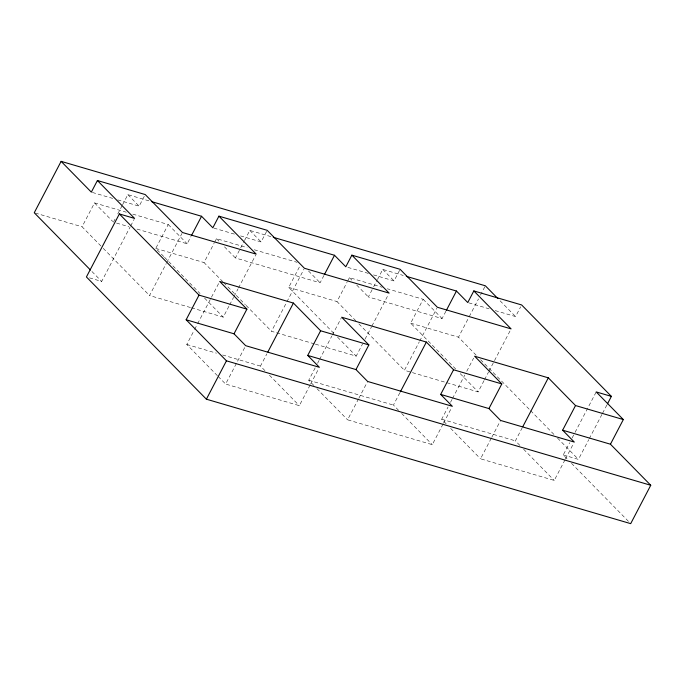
<?xml version="1.0" encoding="UTF-8"?>
<svg xmlns="http://www.w3.org/2000/svg" width="685" height="685" viewBox="0 0 685 685"><rect width="100%" height="100%" fill="white"/><g stroke="black" fill="none" stroke-linecap="round" stroke-linejoin="round"><path stroke-width="0.51" stroke-dasharray="3.42 2.57" d="M100.978 246.052L82.054 226.778L94.539 202.906L126.271 212.213M113.453 222.18L115.371 218.506M117.769 213.925L122.093 205.663M122.572 204.746L127.847 194.651L149.347 200.962M117.777 199.9L139.141 206.168L145.211 194.549M89.461 277.853L101.663 281.432L130.176 226.881M130.672 225.939L134.114 219.363M163.775 256.55L155.769 248.398L168.245 224.526L131.392 213.72M190.481 307.531L149.527 295.518L166.249 263.537M166.738 262.595L181.979 233.439M137 229.09L187.168 243.8L191.004 236.462M222.933 281.818L204.019 262.552L214.097 243.269M214.576 242.353L216.494 238.68L247.114 247.653M217.402 375.68L186.765 344.469L194.146 330.358M194.634 329.416L197.092 324.716M197.588 323.774L219.217 282.391M323.954 275.456L320.118 282.794L235.409 257.954L240.212 248.775M240.692 247.859L244.048 241.437M244.528 240.521L249.802 230.425L271.234 236.71M240.563 235.914L261.096 241.933L267.176 230.314M191.5 307.83L223.242 317.138L229.141 305.852M229.629 304.911L233.568 297.384M234.056 296.442L237.986 288.924M238.483 287.983L255.693 255.06M310.091 385.081L299.328 405.666L225.622 384.054L245.684 345.685M333.783 333.304L288.719 287.392L299.756 266.277M314.346 343.861L271.491 331.283L303.934 269.214M264.958 370.653L260.48 366.081L266.867 353.854M355.883 320.82L336.969 301.546L347.047 282.263M347.526 281.347L349.444 277.673L382.204 287.28M313.953 385.561L308.729 380.235L315.605 367.066M317.575 363.307L319.047 360.49M319.544 359.548L331.831 336.035M332.328 335.093L341.173 318.165M310.588 384.148L318.902 368.239M445.909 311.23L442.073 318.568L368.367 296.947L373.162 287.768M373.642 286.852L376.998 280.43M377.478 279.514L382.752 269.419L403.225 275.43M373.522 274.908L394.046 280.927L399.655 270.207M315.365 344.161L356.191 356.132L362.579 343.904M365.036 339.203L371.433 326.976M371.921 326.034L388.147 294.995M443.049 424.075L432.286 444.668L347.578 419.819L358.341 399.235M358.829 398.302L367.639 381.451M455.739 369.069L410.675 323.166L423.159 299.294L387.325 288.779M484.047 380.62L478.147 391.906L404.441 370.285L419.186 342.063M419.682 341.13L436.893 308.207M398.661 410.409L393.43 405.083L399.817 392.856M476.169 355.207L458.479 337.183L468.746 317.557M469.234 316.624L478.515 298.874M480.468 295.132L484.86 286.724M446.158 423.801L441.679 419.229L448.067 407.001M450.524 402.3L452.006 399.483M452.494 398.542L464.79 375.029M466.75 371.261L473.635 358.101M443.537 423.142L451.852 407.233M495.221 310.605L515.565 316.573L520.703 306.743M484.543 379.678L488.474 372.152M488.962 371.21L510.599 329.827M565.005 459.849L554.242 480.433L480.528 458.813L491.291 438.229M491.787 437.295L500.589 420.453M519.872 445.421L515.385 440.849L522.27 427.68M567.009 458.762L563.258 454.943L569.655 442.715M572.112 438.015L574.569 433.305M575.058 432.372L596.207 391.923M565.493 458.916L573.319 443.94M563.258 454.943L578.44 459.395L588.766 439.642M589.254 438.7L602.038 414.245M602.535 413.312L606.953 404.844M92.347 192.442L112.691 198.41M213.874 228.088L234.407 234.107M347.852 267.381L368.384 273.401M468.78 302.847L489.116 308.815M254.255 249.751L297.119 262.321M116.527 223.079L128.814 226.684M35.269 213.052L82.054 226.778M155.769 248.398L204.019 262.552M288.719 287.392L336.969 301.546M410.675 323.166L458.479 337.183M186.765 344.469L216.46 353.177M222.599 354.976L260.48 366.081M308.729 380.235L393.43 405.083M441.679 419.229L515.385 440.849M500.093 300.809L515.565 316.573M423.159 299.294L442.073 318.568M480.587 359.711L529.83 409.87M530.575 410.632L554.507 435.009M557.496 438.058L578.44 459.395M382.752 269.419L394.046 280.927M571.504 463.334L628.445 521.353M460.217 373.642L478.147 391.906M523.605 449.223L554.242 480.433M349.444 277.673L352.355 280.636M356.722 285.088L368.367 296.947M308.473 270.935L320.118 282.794M358.871 323.859L404.441 370.285M450.644 428.365L480.528 458.813M249.802 230.425L261.096 241.933M337.517 337.106L356.191 356.132M401.65 413.457L432.286 444.668M216.494 238.68L219.405 241.642M224.5 246.831L235.409 257.954M168.245 224.526L187.168 243.8M223.678 282.58L245.341 304.654M246.086 305.416L271.491 331.283M127.847 194.651L139.141 206.168M316.941 388.609L347.578 419.819M164.494 257.295L200.08 293.548M204.567 298.112L223.242 317.138M269.445 375.217L299.328 405.666M94.539 202.906L112.725 221.435M103.221 248.33L149.527 295.518M218.147 376.433L225.622 384.054M91.927 271.508L101.663 281.432"/><path stroke-width="1.03" d="M497.884 298.557L485.348 285.791L61.119 161.36L34.25 212.752L90.429 269.984M151.394 201.561L201.553 216.272L212.847 227.78L218.926 216.16L256.181 254.118L182.475 232.506L145.211 194.549L97.407 180.523L91.336 192.142L61.119 161.36M97.407 180.523L134.602 218.421L119.361 213.943L86.413 276.963L206.39 399.192L630.697 523.64L650.75 485.271L610.446 444.214L562.633 430.189L575.52 405.546L548.325 377.837L474.619 356.217L501.814 383.925L488.927 408.568L500.589 420.453L574.295 442.073L562.633 430.189M191.483 235.546L201.553 216.272M650.75 485.271L226.452 360.824L186.14 319.758L199.027 295.115L119.361 213.943M320.614 330.778L307.728 355.421L319.39 367.306L245.684 345.685L234.022 333.8L246.908 309.158L219.714 281.449L293.42 303.07L320.614 330.778L368.864 344.923L355.977 369.575L367.639 381.451L452.34 406.299L440.678 394.414L453.564 369.772L426.37 342.063L341.669 317.224L368.864 344.923M206.39 399.192L226.452 360.824M267.852 351.979L293.42 303.07M324.433 274.539L334.503 255.274L273.272 237.31M406.299 276.329L456.458 291.039L467.761 302.547L473.832 290.928L511.087 328.886L437.381 307.265L400.126 269.308L351.876 255.162L345.805 266.782L334.503 255.274M400.314 391.914L426.37 342.063M446.389 310.305L456.458 291.039M522.758 426.746L548.325 377.837M607.449 403.902L611.38 396.375L521.645 304.953L473.832 290.928M610.446 444.214L623.333 419.562L596.207 391.923L611.38 396.375M218.926 216.16L267.176 230.314L304.431 268.272L389.131 293.12L351.876 255.162M199.027 295.115L246.908 309.158M453.564 369.772L501.814 383.925M575.52 405.546L623.333 419.562M186.14 319.758L234.022 333.8M307.728 355.421L355.977 369.575M440.678 394.414L488.927 408.568"/></g></svg>
